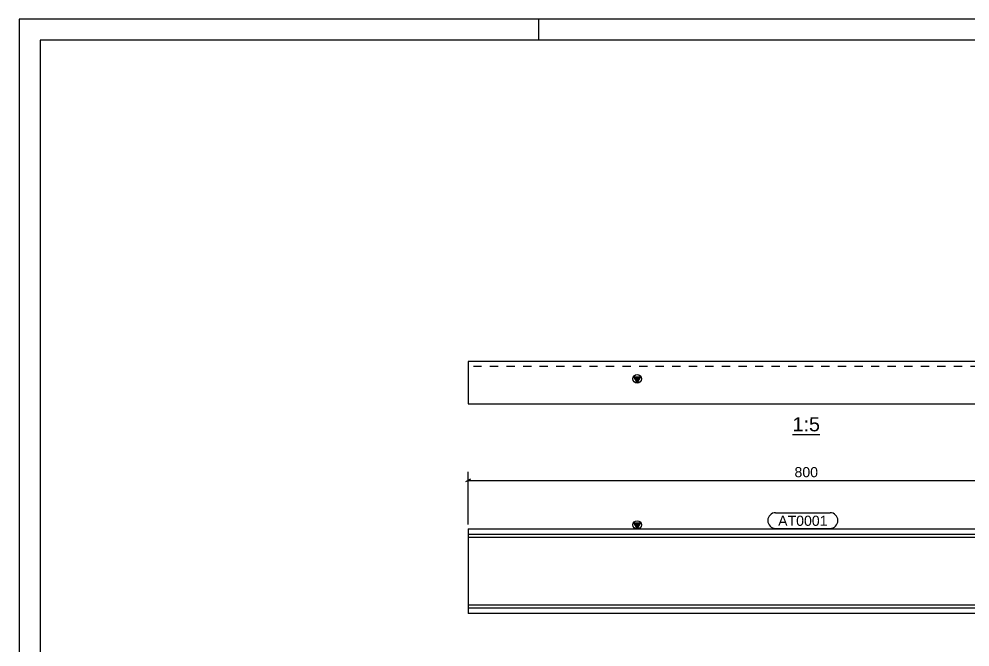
# Model space of a CAD drawing. Header units: millimetres. Extents: x 0 to 420, y 0 to 297.
# Drawn here: x 0 to 225, y 148.5 to 297 of the extents above; entities that cross this region are included whole.
import ezdxf

# ---------------------------------------------------------------- set-up
doc = ezdxf.new("R2010")
doc.units = ezdxf.units.MM
doc.linetypes.add('DXK_LINE_DOT2', pattern=[3.9198, 1.9599, -1.9599])
doc.styles.add('ARIAL', font='ARIAL.TTF', dxfattribs={"height": 0.2})

# ---------------------------------------------------------------- blocks, each defined once
blk = doc.blocks.new('Unknown-43772550-1168')
at = {"color": 5, "linetype": 'Continuous'}
for p, q in [((420, 297), (0, 297)), ((0, 297), (0, 0)), ((415, 292), (5, 292)), ((5, 292), (5, 5))]:
    blk.add_line(p, q, dxfattribs=at)
at = {"color": 7, "linetype": 'Continuous'}
blk.add_line((123, 292), (123, 297), dxfattribs=at)
blk = doc.blocks.new('Unknown-43772550-12 - 1185')
at = {"color": 6, "linetype": 'Continuous'}
blk.add_line((182.98, 198.75), (189.47, 198.75), dxfattribs=at)
at = {"color": 0, "linetype": 'Continuous'}
blk.add_wipeout([(189.47, 199.5), (189.47, 203), (182.98, 203), (182.98, 199.5)], dxfattribs=at)
at = {"color": 6, "linetype": 'Continuous', "style": 'ARIAL'}
blk.add_text('1:5', height=3.343, dxfattribs=at).set_placement((182.98, 199.5))
blk = doc.blocks.new('Part-43772550-1244 - 1192')
at = {"linetype": 'Continuous'}
blk.add_hatch(color=2, dxfattribs=at).paths.add_polyline_path([(146.23, 176.45), (145.43, 177.85), (147.03, 177.85)])
at = {"color": 2, "linetype": 'Continuous'}
for p, q in [((146.23, 176.45), (145.43, 177.85)), ((145.43, 177.85), (147.03, 177.85)), ((147.03, 177.85), (146.23, 176.45)), ((106.23, 176.45), (106.23, 156.45)), ((106.23, 176.45), (266.23, 176.45)), ((266.23, 176.45), (266.23, 156.45)), ((106.23, 175.15), (266.23, 175.15)), ((106.23, 174.45), (266.23, 174.45)), ((106.23, 158.46), (266.23, 158.46)), ((106.23, 157.75), (266.23, 157.75)), ((266.23, 156.45), (106.23, 156.45))]:
    blk.add_line(p, q, dxfattribs=at)
blk.add_circle((146.23, 177.35), 1, dxfattribs=at)
blk = doc.blocks.new('Part-43772550-1277 - 1185')
at = {"linetype": 'Continuous'}
blk.add_hatch(color=2, dxfattribs=at).paths.add_polyline_path([(146.23, 211), (145.43, 212.4), (147.03, 212.4)])
at = {"color": 2, "linetype": 'Continuous'}
for p, q in [((106.23, 216), (106.23, 206)), ((266.23, 216), (106.23, 216)), ((266.23, 206), (266.23, 216)), ((146.23, 211), (145.43, 212.4)), ((145.43, 212.4), (147.03, 212.4)), ((147.03, 212.4), (146.23, 211)), ((106.23, 206), (266.23, 206))]:
    blk.add_line(p, q, dxfattribs=at)
at = {"color": 7, "linetype": 'DXK_LINE_DOT2'}
blk.add_line((266.23, 214.8), (106.23, 214.8), dxfattribs=at)
at = {"color": 2, "linetype": 'Continuous'}
blk.add_circle((146.23, 211.9), 1, dxfattribs=at)
blk = doc.blocks.new('StraightDimension-43772550-1489 - 1192')
at = {"color": 7, "linetype": 'Continuous'}
for p, q in [((106.23, 177.45), (106.23, 189.9)), ((266.23, 177.45), (266.23, 189.9)), ((106.83, 188.15), (105.63, 187.55)), ((106.23, 187.85), (266.23, 187.85)), ((265.63, 187.55), (266.83, 188.15))]:
    blk.add_line(p, q, dxfattribs=at)
at = {"color": 0}
blk.add_wipeout([(189.51, 188.15), (189.51, 191.65), (182.95, 191.65), (182.95, 188.15)], dxfattribs=at)
at = {"color": 7, "style": 'ARIAL'}
blk.add_text('800', height=2.388, dxfattribs=at).set_placement((183.45, 188.65))
blk = doc.blocks.new('Mark-43772550-1246 - 1192')
at = {"color": 0}
blk.add_wipeout([(191.25, 177.15), (191.25, 179.65), (179.58, 179.65), (179.58, 177.15)], dxfattribs=at)
blk.add_wipeout([(191.25, 177.15), (191.25, 179.65), (179.58, 179.65), (179.58, 177.15)], dxfattribs=at)
at = {"color": 3, "linetype": 'Continuous'}
for p, q in [((178.98, 180.25), (191.85, 180.25)), ((178.98, 176.55), (191.85, 176.55))]:
    blk.add_line(p, q, dxfattribs=at)
for centre, start, end in [((178.98, 178.4), 90, 270), ((191.85, 178.4), 270, 90)]:
    blk.add_arc(centre, 1.85, start, end, dxfattribs=at)
at = {"color": 3, "style": 'ARIAL'}
blk.add_text('AT0001', height=2.388, dxfattribs=at).set_placement((179.58, 177.15))

msp = doc.modelspace()

# ---------------------------------------------------------------- block references
for name in ['Unknown-43772550-1168', 'Part-43772550-1277 - 1185', 'Part-43772550-1244 - 1192']:
    msp.add_blockref(name, (0, 0))

# ---------------------------------------------------------------- next in the draw order: block references
for name in ['Unknown-43772550-12 - 1185', 'StraightDimension-43772550-1489 - 1192']:
    msp.add_blockref(name, (0, 0))

# ---------------------------------------------------------------- next in the draw order: block references
msp.add_blockref('Mark-43772550-1246 - 1192', (0, 0))

doc.saveas('drawing.dxf')
